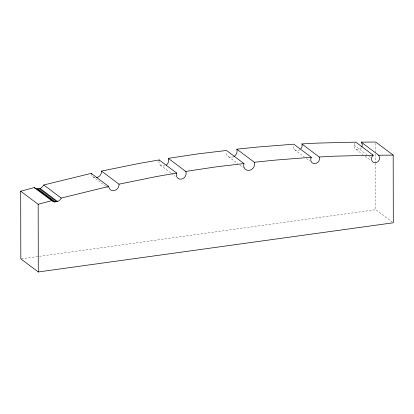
<?xml version="1.0" encoding="UTF-8"?>
<svg xmlns="http://www.w3.org/2000/svg" width="414" height="414" viewBox="0 0 414 414"><rect width="100%" height="100%" fill="white"/><g stroke="black" fill="none" stroke-linecap="round" stroke-linejoin="round"><path stroke-width="0.31" stroke-dasharray="2.07 1.55" d="M21.456 258.791L375.834 209.696L392.27 222.007M354.053 145.112L366.892 154.732M368.946 156.269L371.001 157.806M354.974 142.99A4.513 3.928 -53.2 0 0 355.445 148.947L363.15 154.717M365.205 156.259L370.339 160.104M294.556 149.63L304.316 156.942M306.37 158.479L309.967 161.175M228.569 156.73L237.817 163.654M239.872 165.191L243.468 167.887M160.301 165.067L171.085 173.145M171.598 173.528L175.194 176.219M92.726 176.524L105.565 186.145M106.082 186.528L108.137 188.065M375.721 143.332L375.736 153.641M375.741 154.282L375.752 162.661M375.757 163.302L375.834 209.696M233.594 156.678A5.956 5.191 -53.2 0 1 232.673 157.066L231.245 157.341A5.956 5.191 -53.2 0 1 226.21 151.959M165.067 165.719A5.366 4.673 -53.2 0 1 158.919 160.777M95.054 177.585A5.651 4.921 -53.2 0 1 91.515 174.739M361.293 147.663A4.513 3.928 -53.2 0 1 355.445 148.947M299.938 149.614A4.844 4.223 -53.2 0 1 294.996 149.966A4.844 4.223 -53.2 0 1 293.397 145.361"/><path stroke-width="0.62" d="M159.012 160.332L159.157 159.949L176.623 173.031L176.478 173.409A5.366 4.673 -53.2 0 0 181.254 179.148A5.366 4.673 -53.2 0 0 186.01 172.089L185.731 171.437L168.27 158.36L198.187 153.853L226.51 150.479L243.97 163.556A5.956 5.191 -53.2 0 0 248.71 170.418L250.139 170.144A5.956 5.191 -53.2 0 0 254.522 162.966L254.284 162.257L236.824 149.175L257.529 147.053L293.842 144.191L311.302 157.273A4.844 4.223 -53.2 0 0 314.593 163.659A4.844 4.223 -53.2 0 0 319.468 157.248L301.899 143.922L316.751 143.115L355.776 142.131L373.237 155.209A4.513 3.928 -53.2 0 0 373.816 162.511A4.513 3.928 -53.2 0 0 379.731 157.496L378.706 155.209L361.241 142.126L375.715 142.043L393.181 155.121L393.3 222.779L38.285 271.957L20.819 258.879L20.7 191.221L34.155 187.614L36.898 188.862L40.07 188.427A6.655 5.796 -53.2 0 0 43.78 184.975L91.251 173.373L108.716 186.455L108.841 187.392A5.651 4.921 -53.2 0 0 114.543 190.523A5.651 4.921 -53.2 0 0 119.051 184.592L118.999 184.168L101.533 171.085L138.85 163.494L159.157 159.949M108.716 186.455L61.241 198.052A6.655 5.796 -53.2 0 1 57.53 201.504L54.363 201.944L52.889 201.52L34.155 187.614M20.7 191.221L38.166 204.304L51.621 200.692M118.999 184.168L156.311 176.571L176.623 173.031M185.731 171.437L215.653 166.93L243.97 163.556M311.302 157.273L274.994 160.13L254.284 162.257M319.36 157.004L334.212 156.192L373.237 155.209M378.706 155.209L393.181 155.121M43.78 184.975L61.241 198.052M40.07 188.427L57.53 201.504M39.226 188.655L56.692 201.737M37.741 188.862L55.207 201.939M36.898 188.862L54.363 201.944M361.241 142.126L362.266 144.419A4.513 3.928 -53.2 0 1 361.877 146.644M301.899 143.922L302.003 144.17A4.844 4.223 -53.2 0 1 300.859 148.761M168.27 158.36L168.545 159.012A5.366 4.673 -53.2 0 1 166.257 165.046M236.824 149.175L237.056 149.889A5.956 5.191 -53.2 0 1 234.034 156.425M101.533 171.085L101.59 171.51A5.651 4.921 -53.2 0 1 96.4 177.585M91.251 173.373L91.375 174.31M38.166 204.304L38.285 271.957"/></g></svg>
